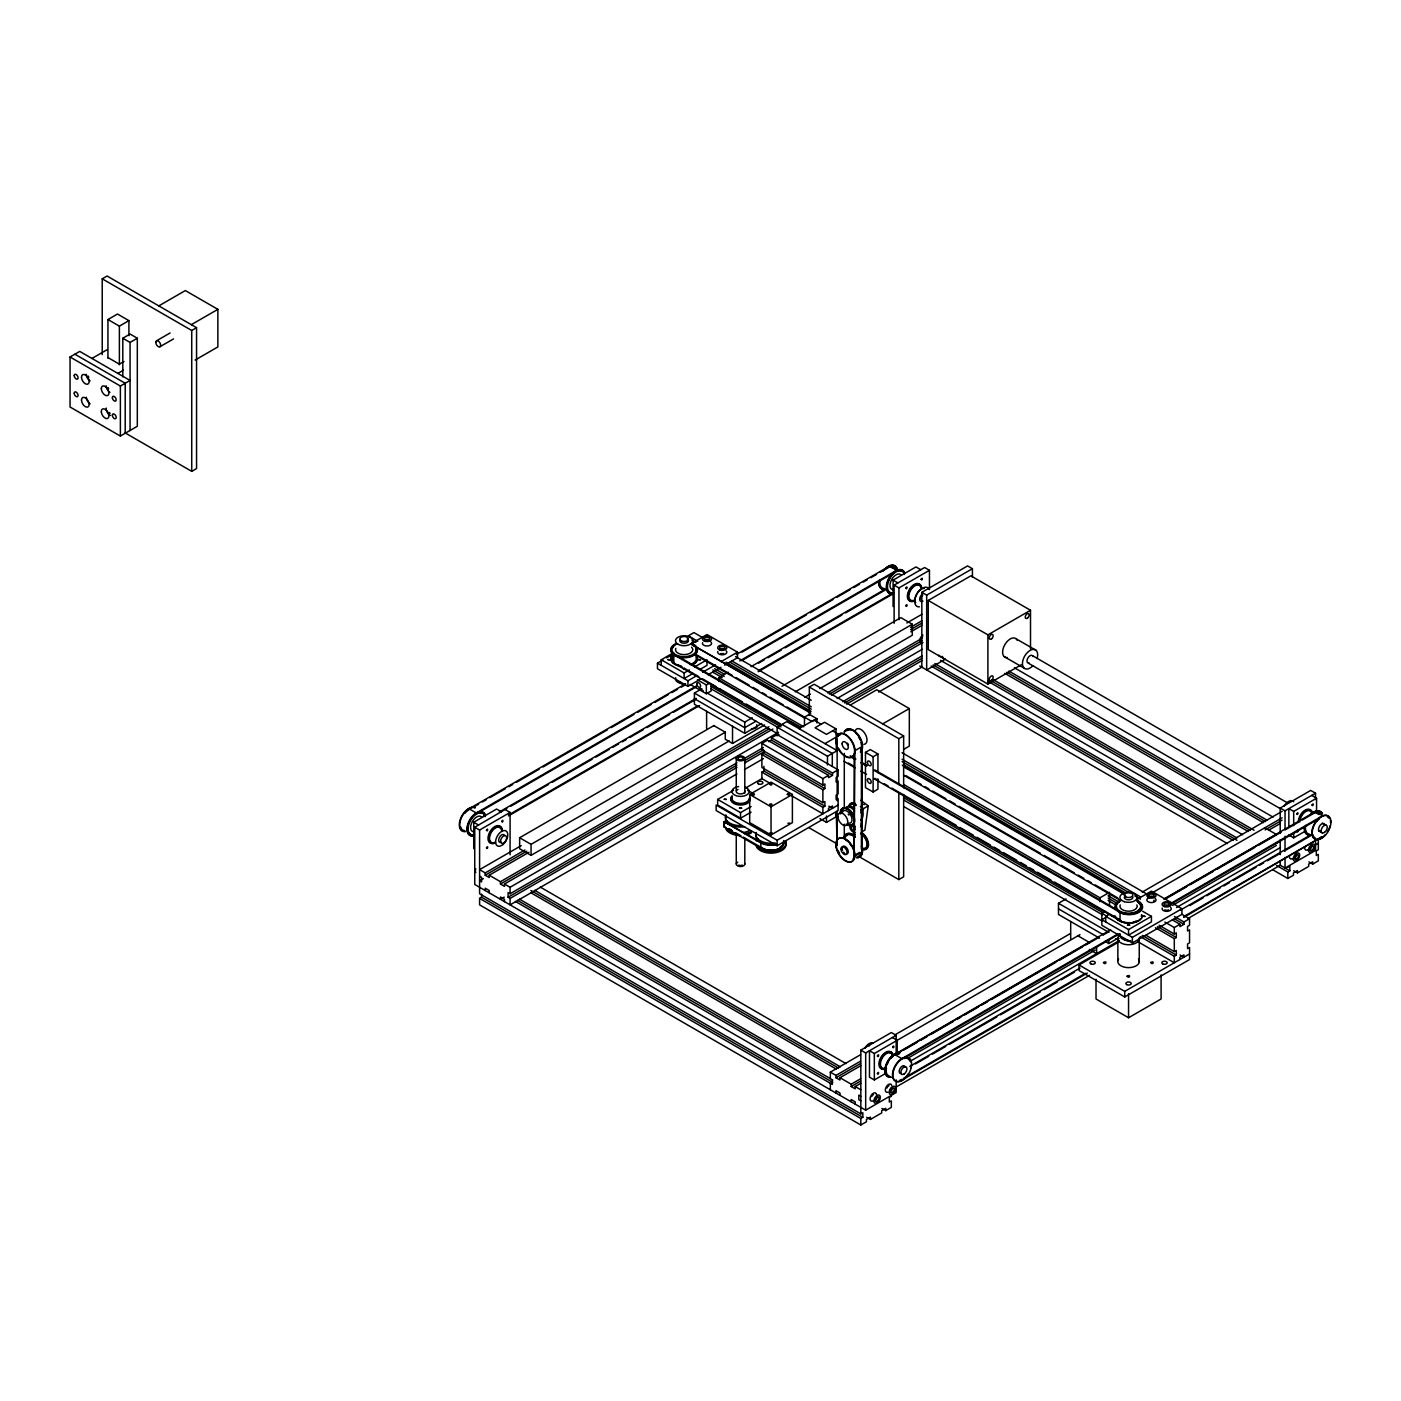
<?xml version="1.0" encoding="UTF-8"?>
<svg xmlns="http://www.w3.org/2000/svg" width="1401" height="1401" viewBox="0 0 1401 1401"><rect width="100%" height="100%" fill="white"/><g stroke="black" fill="none" stroke-linecap="round" stroke-linejoin="round"><path stroke-width="1.5" d="M837.133 738.625L837.15 800.671M860.879 826.835L863.384 808.692L868.217 805.89L860.687 800.251M868.217 805.89L864.89 830.092L861.65 831.949M772.336 832.965L769.727 832.965M789.744 823.017L787.905 823.298M467.514 810.671L469.09 809.673M102.22 354.663L102.22 278.817L107.071 276.015L196.56 327.694L196.56 468.564L191.727 471.349L124.601 432.594M107.947 358.183L107.947 319.533L117.474 314.034L128.91 320.636L128.91 335.662M107.947 319.533L119.383 326.135L128.91 320.636M70.05 356.992L79.734 351.406L130.065 380.459L120.381 386.046L70.05 356.992L70.05 407.008L120.381 436.061L137.316 426.272L137.316 338.236L130.065 334.033L122.798 338.236L122.798 376.887M158.803 305.891L185.335 290.567L217.873 309.341L217.873 346.923L195.124 360.057M91.941 358.446L106.809 349.865M122.798 338.236L130.065 342.422L137.316 338.236M156.509 340.828L170.099 332.965M123.953 361.528L119.383 364.172L107.947 357.57M191.324 324.664L217.873 309.341M159.924 346.748L173.531 338.902M102.22 278.817L191.727 330.478L196.56 327.694M117.859 373.419L123.428 370.197M661.254 665.352L661.254 659.766L673.583 652.656M700.798 678.942L687.944 686.35L657.454 668.75L657.454 663.146L662.953 659.976M666.631 657.857L673.969 653.619M690.483 644.075L707.015 634.548L737.504 652.148L737.504 657.734L724.667 665.16M673.531 654.6L673.531 662.953L673.531 654.6L800.304 727.784M809.69 711.726L691.726 644.478L810.829 713.249M661.254 659.766L684.126 672.97L689.415 669.923M694.686 666.876L705.246 660.782M692.935 673.478L684.126 678.557L684.126 672.97M699.975 669.415L707.015 665.352L707.015 659.766M657.454 663.146L687.944 680.763L697.12 675.457M702.637 672.287L715.473 664.862M720.99 661.692L737.504 652.148M468.004 809.41L685.142 684.073M736.313 654.53L889.828 565.899L897.06 570.084L889.828 566.757L880.353 572.238M472.89 807.484L478.564 804.192M482.364 802.002L486.147 799.813M489.947 797.642L505.096 788.886M508.896 786.697L512.678 784.507M516.479 782.318L539.21 769.184M543.01 766.995L607.439 729.798M611.239 727.609L633.97 714.475M637.77 712.286L651.027 704.633M654.827 702.444L668.084 694.773M671.885 692.584L677.559 689.31M681.359 687.12L685.142 684.931M742.005 652.113L806.433 614.899M810.233 612.71L832.965 599.593M836.765 597.404L850.022 589.733M853.822 587.544L859.496 584.27M863.296 582.08L867.079 579.891M870.879 577.702L876.553 574.428M708.135 674.704L720.99 667.279M475.254 813.596L696.174 686.07M739.763 660.904L897.06 570.084M478.231 812.755L696.174 686.928M741.654 660.659L893.278 573.132M697.383 679.783L706.349 684.966L709.571 683.093M718.731 681.481L718.731 677.716L728.257 672.217M761.671 723.529L744.737 733.318L694.406 704.265L694.406 693.075L701.936 688.732M473.731 848.656L473.731 822.247L496.602 809.042L501.435 811.844M893.085 606.545L893.085 580.137L915.956 566.932L920.807 569.717M499.369 811.95L696.139 698.346M751.006 666.666L885.344 589.103M896.167 1079.838L896.167 1092.552L865.678 1110.17L474.746 884.469L474.746 827.238L506.934 808.43M510.717 806.258L548.562 784.402M552.344 782.213L592.08 759.289M595.863 757.1L609.102 749.447M612.885 747.258L618.559 743.984M622.342 741.812L626.124 739.623M629.907 737.434L643.164 729.781M646.947 727.609L669.643 714.492M673.426 712.303L696.139 699.204M758.571 663.146L764.245 659.871M768.028 657.699L781.285 650.046M785.068 647.857L807.764 634.758M811.547 632.569L815.329 630.38M819.112 628.191L841.826 615.092M845.609 612.902L885.344 589.961M894.118 623.287L894.118 585.128L924.607 567.51L929.458 570.312L929.458 589.383M690.203 684.441L706.349 693.758L711.183 690.973L711.183 683.933M474.746 827.238L479.597 830.04L510.087 812.422L510.087 854.82M894.118 585.128L898.952 587.93L929.458 570.312M508.493 815.032L697.698 705.806M758.256 670.851L892.577 593.288M508.493 815.89L699.589 705.561M758.256 671.709L892.577 594.147M921.823 667.156L921.823 592.325L967.583 565.916L972.417 568.701L972.417 577.265M921.823 592.325L926.674 595.127L972.417 568.701M1021.241 664.81L987.898 684.073L928.25 649.626L928.25 600.434L970.858 575.829L1030.506 610.276L1030.506 648.768M729.22 740.936L531.067 855.346L519.631 848.743L519.631 837.745L714.02 725.508M781.968 686.28L900.861 617.631L912.296 624.233L912.296 635.248L819.813 688.644M521.19 845.644L479.597 869.653L485.219 872.911L524.92 849.987M906.832 622.99L921.963 614.268M519.631 837.745L531.067 844.348L725.455 732.11M795.278 691.796L912.296 624.233M694.406 693.075L744.737 722.128L752.267 717.785M910.562 627.333L921.911 620.783M809.323 715.228L809.323 687.05L814.156 684.248L903.645 735.928L903.645 787.94M485.219 872.911L485.219 875.222L526.794 851.213M910.562 629.644L921.911 623.095M483.38 878.602L479.597 880.774L481.594 881.93L481.594 877.306L479.597 876.15M485.219 875.222L489.229 877.534L489.229 875.222L528.93 852.298M756.032 721.2L744.737 727.714L694.406 698.661M910.79 631.833L922.138 625.284M804.717 697.348L810.391 694.09M713.845 725.613L725.28 732.215L725.28 739.255L732.53 743.441L764.543 724.947M489.229 875.222L500.455 881.702L768.904 726.716M827.501 692.882L922.033 638.313M500.455 881.702L500.455 884.031L768.904 729.045M829.392 694.108L922.033 640.625M866.694 1117.245L870.459 1119.417L870.459 1117.105L866.448 1119.417L866.448 1121.746L860.827 1124.985L479.597 904.871L479.597 898.391L481.594 897.235L862.841 1117.333L862.841 1112.709L860.827 1113.865L479.597 893.75L479.597 830.04M500.455 884.031L504.465 886.343L504.465 884.031L772.914 729.045M831.511 695.211L922.261 642.814M777.135 727.189L786.819 721.603L837.15 750.656L827.466 756.242L777.135 727.189L777.135 735.893M504.465 884.031L510.087 887.271L778.536 732.285M804.472 725.455L804.472 717.154L809.323 714.37L816.941 718.766L816.941 722.916M837.133 698.451L922.208 649.328M771.128 783.947L761.881 778.606L761.881 772.126L822.877 807.344L824.891 806.188L824.891 801.547L822.877 802.703L761.881 767.485L761.881 754.509L822.877 789.726L824.891 788.57L824.891 783.947L822.877 785.103L761.881 749.885L761.881 743.388L767.503 740.148L828.499 775.366L828.499 777.678L832.509 775.366L832.509 773.054L771.513 737.837L771.513 740.148L832.509 775.366M771.513 737.837L777.135 734.597L838.131 769.814L838.131 776.294L836.134 777.45L836.134 782.091L838.131 780.935L838.131 793.912L836.134 795.067L836.134 799.691L838.131 798.535L838.131 810.531L777.135 845.749L716.139 810.531L716.139 805.032L777.135 840.232L838.131 805.032M768.851 741.689L771.513 740.148M504.237 897.13L500.455 899.319L500.455 897.008L504.465 899.319L504.465 901.631M736.944 767.415L510.087 898.391L508.09 897.235L508.09 892.595L510.087 893.75L736.944 762.792M744.509 758.414L763.405 747.504M842.807 701.656L922.208 655.826M799.025 728.643L813.893 720.061L821.126 724.247M508.09 897.235L736.838 765.174M744.386 760.796L763.3 749.885M816.941 718.766L812.09 721.568L804.472 717.154M844.593 702.952L922.086 658.207M744.509 763.055L763.405 752.127M846.589 704.108L922.208 660.449M761.881 754.509L763.895 753.353L824.891 788.57M850.249 705.088L876.781 689.765L909.319 708.556L909.319 746.12L903.627 749.412M736.944 773.912L510.087 904.871L510.087 898.391M744.509 769.534L763.405 758.624M878.725 692.041L922.208 666.946M944.975 659.398L926.674 669.958L926.674 595.127M928.25 600.434L987.898 634.863L1030.506 610.276M835.994 728.87L826.467 734.369L815.032 727.767L824.559 722.268L835.994 728.87L835.994 735.315M761.881 772.126L763.895 770.97L824.891 806.188M751.094 812.142L740.534 818.237L717.662 805.032L717.662 799.428L733.494 790.287M745.717 787.957L762.354 778.343M824.944 743.616L837.956 736.103M749.693 794.455L771.04 782.126L792.388 794.455L792.388 822.632L771.04 834.961L749.693 822.632L749.693 794.455L771.04 806.783L792.388 794.455M882.77 723.862L909.319 708.556M783.649 840.6A13.642 7.881 0 0 1 777.292 849.461A13.642 7.881 0 0 1 760.831 848.2L724.019 826.94L724.019 821.669L762.162 842.789A12.556 7.25 0 0 0 764.876 843.84M717.662 799.428L740.534 812.633L751.094 806.538M854.155 855.573L854.908 750.691L862.158 746.523L862.123 744.929M724.019 826.94L724.825 821.196M877.937 778.851L877.937 789.201L873.103 792.003L865.468 787.59L865.468 752.372L870.319 749.588L877.937 753.983L877.937 772.634M761.881 743.388L822.877 778.606L828.499 775.366M832.509 773.054L838.131 769.814M809.323 687.05L898.812 738.712L903.645 735.928M865.468 752.372L873.103 756.785L877.937 753.983M819.935 818.639L826.467 822.405L835.994 816.906L835.994 812.615M855.976 854.522L859.601 852.438M854.908 856.011L862.158 851.826L862.158 746.523M859.654 856.974L898.812 879.583L903.645 876.798L903.645 794.437M1099.487 938.127L1058.491 914.468L1058.491 903.277L1066.021 898.934M903.68 784.49L1099.96 897.813L1109.504 892.314L1109.504 905.519M860.827 1113.865L860.827 1050.137L891.334 1032.537L896.167 1035.339L896.167 1054.41M1280.199 833.455L1280.199 808.027L1310.688 790.427L1315.539 793.211L1315.539 799.568M1136.754 899.6L1151.429 891.124L1181.936 908.741L1181.936 914.328L1132.376 942.943L1101.869 925.325L1101.816 913.277L1105.039 911.421M830.338 1078.647L830.338 1072.15L860.582 1054.69M894.609 1035.041L1070.417 933.539M1142.253 892.069L1282.143 811.302M860.827 1050.137L865.678 1052.939L896.167 1035.339M1280.199 808.027L1285.032 810.829L1315.539 793.211M1105.687 921.946L1105.687 916.359L1109.207 914.328M1105.547 917.62L1101.869 919.739L1132.376 937.357L1181.936 908.741M830.338 1072.15L835.959 1075.408L860.529 1061.205M874.329 1053.534L869.478 1050.732L869.478 1077.159L874.329 1079.943L874.329 1053.534L1079.996 934.625M1151.657 893.137L1282.09 817.816M1288.85 826.905L1288.85 808.622L1293.683 811.424L1316.572 798.22L1316.572 812.44M835.959 1075.408L835.959 1077.719L860.529 1063.534M1265.085 829.952L1282.09 820.145M835.959 1077.719L839.97 1080.031L839.97 1077.719L860.757 1065.706M1269.096 829.952L1280.444 823.42M893.558 1055.093L1110.678 929.756M1163.741 899.127L1315.364 811.582L1322.614 815.767L1170.991 903.295M895.151 1054.55L1089.54 942.313M1165.037 898.724L1276.381 834.436L1264.945 827.833M896.535 1054.253L900.318 1052.063M904.1 1049.874L917.375 1042.221M921.158 1040.032L926.849 1036.758M930.632 1034.568L953.38 1021.434M957.181 1019.245L960.963 1017.056M964.746 1014.867L978.021 1007.214M981.803 1005.025L987.495 1001.733M991.278 999.543L1055.724 962.347M1059.506 960.158L1082.255 947.023M1086.038 944.834L1099.312 937.181M1103.095 934.992L1108.786 931.718M1165.65 898.882L1186.489 886.851M1190.272 884.661L1213.021 871.527M1216.821 869.338L1254.718 847.465M1258.501 845.276L1281.25 832.141M1298.307 822.299L1285.032 829.952L1285.032 810.829M1302.089 820.11L1315.364 812.44L1318.989 814.541M839.97 1077.719L851.195 1084.199L860.652 1078.752M851.195 1084.199L851.195 1086.528L860.652 1081.064M900.79 1059.279L1117.928 933.942M903.768 1058.438L1119.819 933.696M1170.991 904.153L1318.814 818.814M851.195 1086.528L855.205 1088.84L855.205 1086.528L860.879 1083.253M1274.892 844.225L1280.567 840.95M1128.558 929.563L1151.429 916.359L1151.429 921.946L1128.558 935.15L1128.558 929.563L1105.687 916.359M908.356 1057.93L1095.197 950.053M1172.584 905.379L1276.381 845.451M1105.091 941.367L1108.804 943.521L1118.226 938.075M874.329 1079.943L886.64 1072.833M1288.85 835.031L1293.683 837.833L1304.243 831.739M909.985 1061.38L1119.206 940.596M1176.542 907.498L1280.514 847.465M1181.989 914.363L1189.554 918.723L1189.554 925.22L1187.558 926.376L1187.558 931L1189.554 929.844L1189.554 942.82L1187.558 943.976L1187.558 948.617L1189.554 947.461L1189.554 959.545L1124.74 996.952L1078.998 970.543L1078.998 964.956L1117.893 942.505M909.774 1066.371L1080.048 968.056M1180.325 910.16L1310.881 834.786M915.448 1063.954L928.688 1056.301M932.471 1054.112L945.71 1046.477M949.493 1044.288L996.794 1016.986M1000.577 1014.797L1040.313 991.855M1044.095 989.666L1057.352 982.031M1061.135 979.842L1074.374 972.189M1189.782 905.554L1203.039 897.918M1206.821 895.729L1220.061 888.076M1223.844 885.905L1229.518 882.612M1233.3 880.441L1256.014 867.324M1259.797 865.135L1263.579 862.963M1267.362 860.774L1280.602 853.121M1284.384 850.95L1310.881 835.644M903.768 1078.192L1085.407 973.327M1183.792 916.534L1321.914 836.782L1183.792 917.392M1087.299 973.1L900.51 1080.907M896.745 1086.633L1089.575 975.306M1187.873 918.548L1280.514 865.082M1314.541 845.433L1318.323 843.244M1164.844 922.068L1174.301 927.532L1179.922 924.292L1179.922 926.604L1183.933 924.292L1183.933 921.981L1174.476 916.517M1183.933 921.981L1189.554 918.723M891.334 1096.247L889.32 1097.403L889.32 1102.044L891.334 1100.888L891.334 1107.368L885.712 1110.625L881.93 1108.436M1287.817 867.342L1289.831 866.186L1289.831 870.809L1287.817 871.982L1276.504 865.433M1159.17 925.29L1174.301 934.029L1176.315 932.856L1176.315 937.497L1174.301 938.652L1155.387 927.725M479.597 898.391L860.827 1118.488L862.841 1117.333M870.459 1119.417L881.702 1112.937L881.702 1110.625L885.712 1108.296L885.712 1110.625M1272.721 869.741L1287.817 878.462L1293.438 875.222L1293.438 872.911L1297.449 870.581L1297.449 872.911L1293.683 870.721M1297.449 872.911L1308.692 866.413L1308.692 864.102L1312.702 861.79L1312.702 864.102L1308.919 861.913M1312.702 864.102L1318.323 860.862L1318.323 854.365L1316.31 855.521L1316.31 850.897L1318.323 849.742L1318.323 838.919M1145.93 935.255L1174.301 951.629L1176.315 950.473L1176.315 955.097L1174.301 956.27L1140.256 936.604M1078.998 964.956L1124.74 991.365L1189.554 953.941M1096.02 979.281L1096.02 998.983L1128.558 1017.756L1161.096 998.983L1161.096 974.903M684.896 669.013L683.093 668.732L684.406 667.962M1138.645 901.649L1139.749 902.262A13.257 7.653 0 0 1 1138.873 912.349A13.257 7.653 0 0 1 1121.448 913.172L874.084 770.392M874.084 778.746L1121.448 921.543A13.257 7.653 0 0 0 1142.533 916.272M1311.721 795.418L1316.572 798.22M1016.268 638.909L1036.092 650.344M1032.537 655.686L1288.272 803.333M1322.369 823.017L1326.152 825.207M893.085 580.137L897.918 582.921M1028.649 663.356L1280.584 808.815M1318.464 830.688L1322.264 832.877M1004.202 656.631L1024.026 668.084M1014.464 667.822L1273.019 817.098M1008.843 671.061L1267.397 820.338M1006.951 672.287L1265.523 821.564M1004.832 673.373L1263.387 822.65M993.589 679.87L1254.035 830.233M991.698 681.096L1250.27 830.373M987.687 681.096L1248.151 831.458M940.544 660.361L1242.529 834.698M934.887 663.584L1236.855 837.921M933.119 664.88L1236.978 840.302M1289.831 870.809L1280.199 865.258L1280.199 861.02M931.122 666.035L1233.09 840.372M919.792 665.983L1227.434 843.595M703.407 638.05L693.95 632.587L688.329 635.826L697.786 641.29M735.56 656.614L811.232 700.307M902.034 752.722L1147.944 894.696M731.83 660.957L811.284 706.822M902.086 759.254L1140.432 896.85M692.112 640.327L695.894 642.516M729.939 662.183L811.284 709.134M902.086 761.566L1129.083 892.612M1134.757 895.887L1140.432 899.162M1174.476 918.828L1183.933 924.292M725.928 662.183L811.056 711.323M903.75 764.841L1125.073 892.612M1172.357 919.914L1179.922 924.292M902.332 765.209L1123.532 892.927M903.47 766.732L1124.67 894.451M832.562 730.849L839.812 735.035M1142.638 911.28L1151.429 916.359M696.244 654.6L732.163 675.335M735.945 677.524L749.185 685.159M752.967 687.348L758.641 690.623M762.424 692.795L766.189 694.984M769.972 697.173L783.212 704.808M786.994 706.997L804.016 716.822M906.097 775.751L921.228 784.49M925.01 786.679L928.793 788.851M932.576 791.04L945.815 798.675M949.598 800.864L955.254 804.139M959.037 806.328L1040.348 853.262M1044.113 855.451L1057.352 863.086M1061.135 865.258L1074.374 872.911M1078.157 875.082L1083.831 878.357M1087.614 880.546L1091.379 882.735M1095.162 884.907L1117.858 898.006M695.491 655.02L805.155 718.345M903.47 775.103L1120.888 900.633M714.633 668.627L724.089 674.091M1108.103 895.799L1119.452 902.349M712.864 669.923L724.212 676.473M1108.209 898.181L1117.665 903.645M1157.401 926.569L1176.315 937.497M712.741 672.165L722.198 677.629M1108.103 900.423L1115.669 904.801M718.731 677.716L803.666 726.751M678.066 656.351L801.039 727.347M850.232 755.752L855.906 759.027M861.597 762.302L867.272 765.594M874.837 769.955L1117.017 909.774M851.318 757.311A13.257 7.653 60 0 0 848.288 737.119A13.257 7.653 60 0 0 835.994 742.267A13.257 7.653 60 0 0 851.318 757.311L855.17 759.465M860.844 762.739L866.519 766.014M781.986 724.405L832.299 753.458L832.299 766.505M678.066 664.722L681.849 666.894M685.632 669.083L698.871 676.736M702.654 678.907L715.911 686.56M719.694 688.749L742.39 701.848M746.173 704.038L780.234 723.704M848.341 763.02L854.015 766.312M874.837 778.326L878.62 780.497M884.294 783.789L888.076 785.961M891.859 788.15L956.2 825.294M959.983 827.483L973.222 835.119M977.005 837.308L990.244 844.961M994.027 847.132L999.701 850.425M1003.501 852.596L1016.741 860.249M1020.523 862.438L1026.197 865.713M1029.98 867.902L1033.763 870.074M1037.546 872.263L1050.803 879.916M1054.585 882.087L1120.8 920.334M710.85 684.056L720.307 689.52M1180.15 955.009L1183.933 957.198L1183.933 954.869L1179.922 957.198L1179.922 959.51M673.531 662.953L781.373 725.228M843.822 761.268L855.17 767.818M860.844 771.11L866.519 774.385M710.972 686.437L781.005 726.874M903.68 797.712L1102.534 912.506M1142.27 935.448L1176.315 955.097M1101.816 913.277L1107.193 916.394M710.85 688.697L778.956 728.012M903.803 800.094L1102.429 914.765M699.502 688.627L703.284 690.816M707.067 692.987L778.956 734.492M903.803 806.573L1102.429 921.245M1138.365 941.997L1174.301 962.75L1174.301 956.27M1058.491 903.277L1108.804 932.33M1058.491 908.864L1103.217 934.695M74.883 354.208L125.214 383.261L125.214 433.259M1077.929 935.815L1089.365 942.418M1089.365 949.458L1096.615 953.643L1096.615 947.199M828.814 806.135L832.509 808.272L832.509 805.96L828.499 808.272L828.499 810.584M791.46 795.68L822.877 813.823L822.877 807.344M747.574 790.287L752.862 793.334M809.323 827.921L837.29 844.067M724.019 821.669L760.831 842.929A13.642 7.881 0 0 0 777.292 844.173M728.52 828.604L732.198 830.723M735.875 832.859L739.553 834.978M743.248 837.097L761.654 847.728M505.253 809.638L510.087 812.422M892.367 1037.528L897.2 1040.33L897.2 1054.55M469.09 808.815L476.34 812.983M894.626 1054.498L901.876 1058.666M473.731 822.247L478.564 825.049M540.296 887.096L846.029 1063.622M534.674 890.335L840.407 1066.861M530.891 890.476L838.534 1068.087M530.664 892.647L836.397 1069.173M855.205 1086.528L860.827 1089.768M519.421 899.144L832.719 1080.013M860.827 1096.247L858.831 1095.092L858.831 1099.732L860.827 1100.888M517.529 900.37L832.719 1082.343M515.41 901.456L832.334 1084.427L832.334 1079.803M1137.91 902.086L1139.398 903.032A12.189 7.04 0 0 1 1138.61 911.596A12.189 7.04 0 0 1 1124.11 913.382M860.372 806.433L863.384 808.692M854.89 749.097L854.908 750.691M836.292 738.695L836.309 750.691M1315.539 839.847L1315.539 850.442L1285.032 868.06L1285.032 857.447M1293.683 811.424L1293.683 825.644M1293.683 833.77L1293.683 837.833M1287.817 871.982L1287.817 878.462M1285.032 836.257L1285.032 851.09M1280.199 839.829L1280.199 854.663M1174.301 927.532L1174.301 934.029M1174.301 938.652L1174.301 951.629M1139.258 939.3L1139.258 962.207M1132.376 937.357L1132.376 942.943M1128.558 993.694L1128.558 1017.756M1124.74 991.365L1124.74 996.952M1120.047 912.401L1120.047 920.755M1117.858 937.707L1117.858 960.613M1108.804 939.791L1108.804 943.521M1099.96 897.813L1099.96 901.596M1070.697 921.508L1070.697 938.67M987.898 634.863L987.898 684.073M898.952 587.93L898.952 619.715M898.812 738.712L898.812 784.227M898.812 792.896L898.812 879.583M873.103 756.785L873.103 792.003M865.678 1052.939L865.678 1110.17M861.405 748.239L861.405 849.251M860.827 1118.488L860.827 1124.985M855.205 1104.128L855.205 1101.816L851.195 1099.505L851.195 1101.816M854.155 754.561L854.155 851.283M844.295 753.37L844.295 807.011M844.295 824.173L844.295 837.045M839.97 1095.319L839.97 1093.008L835.959 1090.696L835.959 1093.008M837.045 811.179L837.045 845.521L836.309 812.895M830.338 1083.271L830.338 1089.768M827.466 756.242L827.466 764.946M826.467 815.977L826.467 822.405M822.877 778.606L822.877 785.103M822.877 789.726L822.877 802.703M777.135 840.232L777.135 845.749M771.04 806.783L771.04 834.961M763.895 750.271L763.895 753.353M763.895 766.329L763.895 770.97M760.831 842.929L760.831 848.2M744.807 758.571A4.273 2.469 0 0 1 738.187 760.48A4.273 2.469 0 0 1 738.625 756.207A4.273 2.469 0 0 1 744.807 758.571L744.807 793.071M744.807 838.341L744.807 864.224M744.737 722.128L744.737 733.318M740.534 812.633L740.534 818.237M736.261 758.274L736.261 790.619M736.261 833.735L736.261 863.927M732.53 726.261L732.53 743.441M706.612 711.305L706.612 728.467M706.349 684.966L706.349 693.758M687.944 680.763L687.944 686.35M531.067 844.348L531.067 855.346M510.087 887.271L510.087 893.75M489.229 892.822L489.229 890.511L485.219 888.199L485.219 890.511M481.594 894.136L481.594 897.235M191.727 330.478L191.727 471.349M130.065 342.422L130.065 430.475M120.381 386.046L120.381 436.061M119.383 326.135L119.383 364.785M90.137 380.967A5.394 3.117 60 0 1 86.337 374.365M90.137 403.856A5.394 3.117 60 0 1 86.337 397.254M110.381 415.519A5.394 3.117 60 0 1 106.196 408.059M109.961 392.403A5.394 3.117 60 0 1 106.161 385.8M88.788 377.342A2.697 1.559 60 0 1 88.298 376.063M108.613 388.795A2.697 1.559 60 0 1 108.122 387.517M110.171 413.207A2.697 1.559 60 0 1 109.208 412.472M846.554 807.939A8.634 4.974 60 0 1 854.505 808.657M849.601 806.17A8.634 4.974 60 0 1 856.011 805.54M849.199 806.731A9.702 5.604 60 0 1 855.083 803.263M861.44 809.936A9.702 5.604 60 0 1 861.475 819.603M848.901 805.435A9.702 5.604 60 0 1 856.116 804.734M861.58 812.668A9.702 5.604 60 0 1 860.722 820.04M842.159 810.461A8.634 4.974 60 0 1 844.067 808.675M845.451 808.535A8.634 4.974 60 0 1 846.975 808.937M850.109 811.197A8.634 4.974 60 0 1 853.437 816.906M845.994 807.571A8.634 4.974 60 0 1 854.54 811.144M841.003 813.543A9.702 5.604 60 0 1 846.869 808.009A9.702 5.604 60 0 1 854.61 819.235A9.702 5.604 60 0 1 848.743 824.786M840.25 813.981A9.702 5.604 60 0 1 846.712 808.727A9.702 5.604 60 0 1 853.909 821.091A9.702 5.604 60 0 1 846.186 824.191M848.2 814.244A4.308 2.487 60 0 1 848.883 815.084M749.167 799.428A8.634 4.974 0 0 1 748.852 800.759M748.011 801.915A8.634 4.974 0 0 1 742.705 804.262M738.309 804.244A8.634 4.974 0 0 1 733.038 801.897M731.917 799.428A8.634 4.974 0 0 1 732.233 798.097M748.94 802.23A9.702 5.604 0 0 1 735.683 804.279A9.702 5.604 0 0 1 732.128 796.626M750.236 799.428A9.702 5.604 0 0 1 749.92 800.882M749.92 797.099A9.702 5.604 0 0 1 739.273 804.104A9.702 5.604 0 0 1 732.128 795.75M861.668 832.614A9.702 5.604 60 0 1 868.48 843.42A9.702 5.604 60 0 1 863.436 849.216M854.803 836.572A9.702 5.604 60 0 1 855.048 834.663M864.715 848.393A8.634 4.974 60 0 1 863.244 848.253M861.668 833.49A8.634 4.974 60 0 1 867.569 845.766M866.956 847.097A8.634 4.974 60 0 1 865.976 848.008M860.914 833.052A9.702 5.604 60 0 1 867.709 843.875A9.702 5.604 60 0 1 862.683 849.654M854.277 835.101A9.702 5.604 60 0 1 854.96 833.577M490.525 841.913A8.634 4.974 -60 0 1 491.121 831.003A8.634 4.974 -60 0 1 500.122 827.868M494.851 842.369A9.702 5.604 -60 0 1 487.986 838.411A9.702 5.604 -60 0 1 494.851 826.52A9.702 5.604 -60 0 1 501.698 830.478M495.604 842.807A9.702 5.604 -60 0 1 488.739 838.849A9.702 5.604 -60 0 1 495.604 826.958A9.702 5.604 -60 0 1 502.469 830.916M909.897 599.803A8.634 4.974 -60 0 1 908.566 592.886A8.634 4.974 -60 0 1 914.205 585.285M915.781 584.602A8.634 4.974 -60 0 1 918.513 584.847M914.205 600.241A9.702 5.604 -60 0 1 907.375 596.966A9.702 5.604 -60 0 1 913.014 585.215A9.702 5.604 -60 0 1 920.842 586.441M914.976 600.696A9.702 5.604 -60 0 1 908.128 597.404A9.702 5.604 -60 0 1 913.785 585.653A9.702 5.604 -60 0 1 921.595 586.879M1299.025 821.599A8.634 4.974 -60 0 1 1305.119 810.986M1306.66 810.321A8.634 4.974 -60 0 1 1309.445 810.549M1298.272 821.984A9.702 5.604 -60 0 1 1304.226 810.689A9.702 5.604 -60 0 1 1311.756 812.142M1299.27 820.233A9.702 5.604 -60 0 1 1305.89 810.531A9.702 5.604 -60 0 1 1312.527 812.58M881.492 1067.632A8.634 4.974 -60 0 1 879.881 1065.355M879.67 1063.709A8.634 4.974 -60 0 1 883.401 1055.006A8.634 4.974 -60 0 1 890.073 1052.676M885.765 1068.07A9.702 5.604 -60 0 1 878.9 1064.095A9.702 5.604 -60 0 1 885.765 1052.221A9.702 5.604 -60 0 1 892.63 1056.179M886.535 1068.508A9.702 5.604 -60 0 1 879.688 1065.215A9.702 5.604 -60 0 1 885.344 1053.464A9.702 5.604 -60 0 1 893.155 1054.708M785.541 840.6A15.096 8.721 0 0 1 775.226 851.388A15.096 8.721 0 0 1 756.54 845.433M756.382 840.915A15.096 8.721 0 0 1 757.818 838.796M785.541 842.001A15.096 8.721 0 0 1 773.299 853.034A15.096 8.721 0 0 1 755.945 844.593M783.597 843.017A12.556 7.25 0 0 1 775.839 849.707A12.556 7.25 0 0 1 762.162 848.148A12.556 7.25 0 0 0 764.876 849.129M775.226 844.348A15.096 8.721 0 0 1 756.382 833.875M775.226 842.929A15.096 8.721 0 0 1 756.382 832.474M740.831 825.662A15.096 8.721 0 0 1 725.893 814.857M751.409 832.859A15.096 8.721 0 0 1 748.327 834.278M740.831 835.521A15.096 8.721 0 0 1 725.438 826.975M751.409 831.458A15.096 8.721 0 0 1 744.719 833.788M736.908 833.858A15.096 8.721 0 0 1 726.033 827.816M725.893 823.315A15.096 8.721 0 0 1 727.329 821.196M749.43 830.53A12.556 7.25 0 0 1 743.791 832.404M731.655 830.53A12.556 7.25 0 0 1 729.658 829.024M744.719 826.73A15.096 8.721 0 0 1 725.893 816.258M744.737 863.576A4.273 2.469 0 0 1 739.185 866.413A4.273 2.469 0 0 1 737.697 862.228M742.302 865.1A2.504 1.436 0 0 1 738.765 865.1M781.723 845.871A12.556 7.25 0 0 1 779.884 847.447M771.25 849.882A12.556 7.25 0 0 1 767.976 849.742M783.019 842.194A12.556 7.25 0 0 1 782.791 844.085M855.258 832.229A4.588 2.644 60 0 1 850.985 829.987A4.588 2.644 60 0 1 850.249 824.699M852.246 824.156A4.588 2.644 60 0 1 855.346 826.993M855.153 829.445A2.697 1.559 60 0 1 853.156 826.94A2.697 1.559 60 0 1 853.769 824.716M842.141 813.158A7.005 4.045 60 0 1 850.127 814.121A7.005 4.045 60 0 1 848.866 823.21M863.629 804.332A3.24 1.874 60 0 1 864.224 804.682M860.897 809.375A3.24 1.874 60 0 1 860.844 812.58M749.15 798.658A8.634 4.974 0 0 1 740.201 803.438A8.634 4.974 0 0 1 731.917 798.272M745.139 787.204A8.634 4.974 0 0 1 746.4 795.085A8.634 4.974 0 0 1 732.898 793.737A8.634 4.974 0 0 1 738.625 786.556M744.561 790.532A4.308 2.487 0 0 1 742.425 793.666A4.308 2.487 0 0 1 736.838 792.703A4.308 2.487 0 0 1 738.012 789.411M837.133 745.174A13.257 7.653 60 0 1 843.034 733.459A13.257 7.653 60 0 1 854.908 749.64A13.257 7.653 60 0 1 844.891 755.752M842.491 753.791A13.257 7.653 60 0 1 838.481 748.327M844.102 732.163A13.257 7.653 60 0 1 857.359 734.317A13.257 7.653 60 0 1 860.372 751.952M846.292 730.902A12.189 7.04 60 0 1 848.551 730.044M858.445 736.803A12.189 7.04 60 0 1 859.951 739.605M860.967 742.512A12.189 7.04 60 0 1 861.44 745.332M837.833 736.558A12.189 7.04 60 0 1 840.723 734.317M839.497 853.332A12.189 7.04 60 0 1 838.113 850.495M845.574 839.882A12.189 7.04 60 0 1 847.815 841.493M849.882 843.7A12.189 7.04 60 0 1 851.668 846.309M854.19 854.803A12.189 7.04 60 0 1 853.034 859.111M842.141 848.288A4.308 2.487 60 0 1 844.926 846.379A4.308 2.487 60 0 1 848.2 851.16A4.308 2.487 60 0 1 845.994 853.892M844.418 852.981A4.308 2.487 60 0 1 843.682 852.211M842.561 850.284A4.308 2.487 60 0 1 842.246 849.251M860.914 833.928A8.634 4.974 60 0 1 866.956 843.542A8.634 4.974 60 0 1 862.491 848.691M845.363 836.362A12.189 7.04 60 0 1 855.048 837.325M861.142 853.016A12.189 7.04 60 0 1 857.132 856.747M861.422 846.274A13.257 7.653 60 0 1 856.571 857.727M844.102 836.642A13.257 7.653 60 0 1 853.874 835.486M861.808 846.064A13.257 7.653 60 0 1 856.957 857.517M844.47 836.415A13.257 7.653 60 0 1 854.26 835.276M844.891 838.043A12.189 7.04 60 0 1 847.115 834.873M850.967 834.523A12.189 7.04 60 0 1 855.433 837.097M861.527 852.806A12.189 7.04 60 0 1 859.303 855.976M848.446 744.719A3.415 1.979 60 0 1 847.57 743.178M844.47 731.935A13.257 7.653 60 0 1 857.745 734.089A13.257 7.653 60 0 1 860.739 751.742M855.013 731.269A8.634 4.974 60 0 1 864.627 733.056A8.634 4.974 60 0 1 863.962 744.351M847.115 730.394A12.189 7.04 60 0 1 850.967 730.044M855.433 732.618A12.189 7.04 60 0 1 857.517 734.807M859.303 737.434A12.189 7.04 60 0 1 860.669 740.271M861.527 748.327A12.189 7.04 60 0 1 860.669 750.218M1155.405 898.601A4.588 2.644 0 0 1 1154.056 902.104A4.588 2.644 0 0 1 1147.927 901.631A4.588 2.644 0 0 1 1148.19 898.059M1154.109 900.107A2.697 1.559 0 0 1 1153.601 900.861M1148.925 897.165A2.697 1.559 0 0 1 1151.745 896.185A2.697 1.559 0 0 1 1154.109 897.498M1170.658 907.41A4.588 2.644 0 0 1 1167.278 911.35A4.588 2.644 0 0 1 1162.252 908.058M1168.592 909.844A2.697 1.559 0 0 1 1164.774 909.844M1164.529 905.606A2.697 1.559 0 0 1 1169.152 905.922M726.226 650.835A4.588 2.644 0 0 1 722.863 654.775A4.588 2.644 0 0 1 717.837 651.465M723.599 653.496A2.697 1.559 0 0 1 720.902 653.496M719.746 649.381A2.697 1.559 0 0 1 722.215 648.4A2.697 1.559 0 0 1 724.737 649.328M710.972 642.026A4.588 2.644 0 0 1 707.61 645.966A4.588 2.644 0 0 1 702.584 642.656M704.335 640.957A2.697 1.559 0 0 1 706.962 639.592A2.697 1.559 0 0 1 709.677 640.922M922.926 601.099A4.588 2.644 -60 0 1 919.686 599.225A4.588 2.644 -60 0 1 922.926 593.621M921.14 599.19A2.697 1.559 -60 0 1 921.175 597.491M921.788 596.248A2.697 1.559 -60 0 1 922.699 595.302M922.926 642.604A4.588 2.644 -60 0 1 919.686 640.73A4.588 2.644 -60 0 1 922.926 635.126M921.14 640.695A2.697 1.559 -60 0 1 921.175 638.996M921.42 638.366A2.697 1.559 -60 0 1 922.699 636.807M941.087 656.439A4.588 2.644 -60 0 1 938.793 655.125M944.887 658.645A4.588 2.644 -60 0 1 942.488 656.421M887.709 1092.255A4.588 2.644 -60 0 1 886.255 1086.843A4.588 2.644 -60 0 1 891.684 1085.39M886.903 1088.017A2.697 1.559 -60 0 1 889.04 1085.74M892.332 1087.841A2.697 1.559 -60 0 1 890.23 1091.572M873.296 1100.713A4.588 2.644 -60 0 1 870.494 1096.72A4.588 2.644 -60 0 1 876.098 1093.463M876.431 1094.181A4.588 2.644 -60 0 1 876.536 1095.092M871.772 1096.528A2.697 1.559 -60 0 1 872.122 1095.915M873.016 1094.952A2.697 1.559 -60 0 1 873.524 1094.654M876.956 1096.177A2.697 1.559 -60 0 1 874.977 1100.38M1307.904 849.777A4.588 2.644 -60 0 1 1304.786 846.887M1311.704 845.731A2.697 1.559 -60 0 1 1309.112 849.601M1292.668 858.585A4.588 2.644 -60 0 1 1289.533 855.678M1296.31 854.067A2.697 1.559 -60 0 1 1295.943 856.694A2.697 1.559 -60 0 1 1293.859 858.393M475.762 872.56A4.588 2.644 -60 0 1 475.762 868.813M1119.031 938.582A4.588 2.644 0 0 1 1115.564 938.845M756.628 724.772A4.588 2.644 0 0 1 756.295 727.697A4.588 2.644 0 0 1 751.479 728.643M1136.246 921.193A12.189 7.04 0 0 1 1133.427 922.016M1141.5 914.835A12.189 7.04 0 0 1 1141.342 916.674M1138.505 959.002A10.788 6.217 0 0 1 1128.593 967.636A10.788 6.217 0 0 1 1118.593 959.037M1130.712 940.666A4.308 2.487 0 0 1 1124.39 939.16M1139.241 937.689A10.788 6.217 0 0 1 1125.791 944.537A10.788 6.217 0 0 1 1119.994 934.73M1136.018 921.368A13.257 7.653 0 0 1 1132.936 922.261M1129.539 922.664A13.257 7.653 0 0 1 1117.595 919.336M1140.502 918.793A13.257 7.653 0 0 1 1126.089 922.996A13.257 7.653 0 0 1 1115.336 916.044M1141.78 914.906A13.257 7.653 0 0 1 1141.587 916.902M1132.726 896.693A4.308 2.487 0 0 1 1129.118 899.81A4.308 2.487 0 0 1 1124.25 897.34M1124.828 896.097A4.308 2.487 0 0 1 1125.511 895.572M1136.824 900.668A13.257 7.653 0 0 1 1133.409 913.785A13.257 7.653 0 0 1 1115.441 905.536M1116.404 903.61A13.257 7.653 0 0 1 1118.191 901.894M1140.326 908.496A12.189 7.04 0 0 1 1139.118 910.177M1134.652 912.752A12.189 7.04 0 0 1 1125.406 913.47M1139.118 903.155A12.189 7.04 0 0 1 1140.326 904.853M1136.824 900.23A13.257 7.653 0 0 1 1138.172 911.508A13.257 7.653 0 0 1 1118.628 911.298A13.257 7.653 0 0 1 1120.677 900.072M1136.894 904.941A8.634 4.974 0 0 1 1128.558 911.21A8.634 4.974 0 0 1 1120.222 904.941M1137.174 901.246A12.189 7.04 0 0 1 1137.174 911.193A12.189 7.04 0 0 1 1119.942 911.193A12.189 7.04 0 0 1 1119.942 901.246M1128.891 940.439A8.634 4.974 0 0 1 1120.152 934.362M1007.337 657.577A10.788 6.217 -60 0 1 1004.832 644.67A10.788 6.217 -60 0 1 1017.266 640.31M1029.28 663.076A4.308 2.487 -60 0 1 1027.896 657.962A4.308 2.487 -60 0 1 1033.01 656.596M1032.992 665.65A10.788 6.217 -60 0 1 1022.502 664.739A10.788 6.217 -60 0 1 1031.031 649.924A10.788 6.217 -60 0 1 1037.108 658.488M891.176 1077.299A13.257 7.653 -60 0 1 885.887 1066.319A13.257 7.653 -60 0 1 898.041 1053.184M907.971 1074.094A13.257 7.653 -60 0 1 893.803 1079.628A13.257 7.653 -60 0 1 898.531 1061.222A13.257 7.653 -60 0 1 911.07 1062.081M911.21 1064.83A13.257 7.653 -60 0 1 910.703 1067.877M889.758 1076.248A12.189 7.04 -60 0 1 886.851 1074.007M886.168 1071.94A12.189 7.04 -60 0 1 886.045 1069.401M887.166 1064.567A12.189 7.04 -60 0 1 888.532 1061.713M890.913 1058.385A12.189 7.04 -60 0 1 893.067 1056.354M896.868 1054.34A12.189 7.04 -60 0 1 898.934 1054.13M501.225 842.159A4.308 2.487 -60 0 1 499.334 837.553A4.308 2.487 -60 0 1 504.553 835.504M492.346 842.719A8.634 4.974 -60 0 1 492.084 831.161A8.634 4.974 -60 0 1 501.558 829.9M919.406 606.843A10.788 6.217 -60 0 1 916.972 593.884A10.788 6.217 -60 0 1 929.388 589.611M1325.293 834.716A13.257 7.653 -60 0 1 1312.772 836.887A13.257 7.653 -60 0 1 1317.133 819.918A13.257 7.653 -60 0 1 1329.654 817.729M1330.425 819.97A13.257 7.653 -60 0 1 1330.565 822.702M1330.074 825.767A13.257 7.653 -60 0 1 1327.342 831.966M1327.307 816.765A12.189 7.04 -60 0 1 1328.673 818.026M1315.119 837.868A12.189 7.04 -60 0 1 1312.895 834.698M1316.905 821.179A12.189 7.04 -60 0 1 1318.989 818.99M1320.81 831.388A4.308 2.487 -60 0 1 1319.182 826.783A4.308 2.487 -60 0 1 1324.243 824.243M1313.98 813.175A12.189 7.04 -60 0 1 1321.441 813.841M1309.672 834.225A12.189 7.04 -60 0 1 1305.644 825.364M1306.135 832.194A12.189 7.04 -60 0 1 1304.979 827.886M1312.579 813.228A13.257 7.653 -60 0 1 1322.579 813.841M1310.53 835.189A13.257 7.653 -60 0 1 1304.646 827.29M1309.847 815.137A13.257 7.653 -60 0 1 1322.194 813.613M1310.163 834.961A13.257 7.653 -60 0 1 1304.278 827.063M1299.795 821.984A8.634 4.974 -60 0 1 1305.102 811.932A8.634 4.974 -60 0 1 1311.774 813.245M465.377 831.634A13.257 7.653 -60 0 1 461.139 818.377A13.257 7.653 -60 0 1 475.219 807.817M464.764 830.67A12.189 7.04 -60 0 1 462.523 829.812M461.612 828.849A12.189 7.04 -60 0 1 460.754 826.94M464.764 813.438A12.189 7.04 -60 0 1 466.848 811.232M464.607 831.441A13.257 7.653 -60 0 1 460.841 817.921A13.257 7.653 -60 0 1 474.816 807.606M483.783 814.454A12.189 7.04 -60 0 1 484.641 816.363M472.014 834.856A12.189 7.04 -60 0 1 469.755 833.98M468.845 833.035A12.189 7.04 -60 0 1 467.987 831.126M468.845 823.07A12.189 7.04 -60 0 1 472.014 817.624M478.547 812.843A12.189 7.04 -60 0 1 482.399 813.193M472.592 835.837A13.257 7.653 -60 0 1 469.79 819.725A13.257 7.653 -60 0 1 485.044 814.734M472.96 836.047A13.257 7.653 -60 0 1 470.176 819.935A13.257 7.653 -60 0 1 485.429 814.962M473.643 831.826A8.634 4.974 -60 0 1 472.382 821.476A8.634 4.974 -60 0 1 481.979 817.396M474.466 834.856A12.189 7.04 -60 0 1 470.596 820.443A12.189 7.04 -60 0 1 485.026 816.59M696.665 655.931A13.257 7.653 0 0 1 691.586 664.774M678.364 665.335A13.257 7.653 0 0 1 672.182 655.108M695.912 656.631A12.189 7.04 0 0 1 690.22 664.529M673.583 661.955A12.189 7.04 0 0 1 673.583 654.932M696.665 656.369A13.257 7.653 0 0 1 691.586 665.212M681.657 666.403A13.257 7.653 0 0 1 672.182 655.563M687.19 638.979A4.308 2.487 0 0 1 687.436 642.341A4.308 2.487 0 0 1 681.657 642.779A4.308 2.487 0 0 1 680.396 639.504M695.912 648.26A12.189 7.04 0 0 1 695.912 651.903M687.296 656.876A12.189 7.04 0 0 1 680.974 656.876M673.583 653.602A12.189 7.04 0 0 1 672.357 651.903M672.357 648.26A12.189 7.04 0 0 1 673.583 646.562M692.392 644.092A13.257 7.653 0 0 1 693.758 655.353A13.257 7.653 0 0 1 674.196 655.16A13.257 7.653 0 0 1 676.245 643.917M692.392 643.654A13.257 7.653 0 0 1 693.758 654.915A13.257 7.653 0 0 1 674.196 654.705A13.257 7.653 0 0 1 676.245 643.479M691.604 647.157A8.634 4.974 0 0 1 685.264 654.582A8.634 4.974 0 0 1 675.807 648.348M692.742 644.67A12.189 7.04 0 0 1 692.742 654.617A12.189 7.04 0 0 1 675.527 654.617A12.189 7.04 0 0 1 675.527 644.67M873.366 1043.027A8.634 4.974 -60 0 0 864.732 1048.386A4.308 2.487 -60 0 1 869.531 1045.864M1284.104 806.275A8.634 4.974 -60 0 1 1293.736 801.74M907.953 1058.876A12.189 7.04 -60 0 1 909.319 1060.137M901.859 1079.383A12.189 7.04 -60 0 1 899.617 1080.329M904.083 1058.526A12.189 7.04 -60 0 1 906.167 1058.315M901.438 1073.499A4.308 2.487 -60 0 1 900.072 1068.403A4.308 2.487 -60 0 1 905.186 1067.037M888.129 1075.583A12.189 7.04 -60 0 1 886.763 1074.304M885.905 1072.413A12.189 7.04 -60 0 1 894.223 1055.076M896.465 1054.13A12.189 7.04 -60 0 1 898.531 1053.92M884.942 1068.298A8.634 4.974 -60 0 1 882.21 1058.088A8.634 4.974 -60 0 1 892.419 1055.356M890.791 1077.089A13.257 7.653 -60 0 1 886.027 1064.515A13.257 7.653 -60 0 1 899.81 1053.097M684.476 683.846A8.634 4.974 0 0 1 675.72 677.769M885.344 568.999A13.257 7.653 -60 0 1 897.288 568.771M884.364 589.558A13.257 7.653 -60 0 1 879.215 580.732M890.668 566.547A12.189 7.04 -60 0 1 896.763 570.067M884.119 588.543A12.189 7.04 -60 0 1 880.108 579.681M882.77 571.31A13.257 7.653 -60 0 1 896.903 568.543M883.978 589.331A13.257 7.653 -60 0 1 878.847 580.522M889.582 592.185A12.189 7.04 -60 0 1 888.216 590.907M887.358 589.015A12.189 7.04 -60 0 1 887.358 583.849M888.216 580.96A12.189 7.04 -60 0 1 893.453 573.307M897.901 570.732A12.189 7.04 -60 0 1 901.771 571.083M891.929 593.726A13.257 7.653 -60 0 1 889.162 577.597A13.257 7.653 -60 0 1 904.398 572.624M892.314 593.936A13.257 7.653 -60 0 1 889.547 577.807A13.257 7.653 -60 0 1 904.783 572.851M893.015 589.716A8.634 4.974 -60 0 1 891.736 579.366A8.634 4.974 -60 0 1 901.333 575.268M893.82 592.746A12.189 7.04 -60 0 1 889.968 578.333A12.189 7.04 -60 0 1 904.381 574.463M913.154 600.539A8.634 4.974 -60 0 1 910.825 589.979A8.634 4.974 -60 0 1 920.912 587.772M915.676 602.675A8.634 4.974 -60 0 1 916.919 593.499A8.634 4.974 -60 0 1 924.327 588.455M685.632 683.916A4.308 2.487 0 0 1 680.623 683.023M680.098 682.445A4.308 2.487 0 0 1 679.835 681.814M486.48 830.233C487.671 832.859 488.511 826.678 486.48 830.233M486.48 847.85C487.671 850.477 488.511 844.295 486.48 847.85M501.733 821.424C502.959 824.068 503.712 817.851 501.733 821.424M905.852 588.122C906.99 590.802 907.953 584.48 905.852 588.122M905.852 605.722C907.077 608.349 907.795 602.202 905.852 605.722M921.087 579.313C922.313 581.958 923.066 575.741 921.087 579.313M877.411 1055.934C878.55 1058.613 879.513 1052.291 877.411 1055.934M877.411 1073.534C878.62 1076.178 879.373 1069.961 877.411 1073.534M892.647 1047.125C893.873 1049.769 894.626 1043.552 892.647 1047.125M1296.766 813.823C1297.991 816.45 1298.745 810.233 1296.766 813.823M1296.766 831.423C1297.991 834.05 1298.709 827.903 1296.766 831.423M1312.019 805.015C1313.227 807.624 1313.998 801.495 1312.019 805.015M667.839 659.608L669.958 659.766L667.839 659.608M698.346 659.608L700.465 659.766L698.346 659.608M724.247 799.27L726.366 799.428L724.247 799.27M739.5 808.079L741.619 808.237L739.5 808.079M752.197 794.262C754.158 797.414 755.962 791.933 752.197 794.262M769.727 784.14C771.706 787.274 773.51 781.811 769.727 784.14M769.727 804.384C771.688 807.536 773.422 802.072 769.727 804.384M787.274 794.262C789.236 797.414 791.04 791.933 787.274 794.262M1112.271 916.184L1114.39 916.359L1112.271 916.184M1103.445 962.522C1105.687 966.112 1107.736 959.878 1103.445 962.522M1127.525 924.993L1129.644 925.15L1127.525 924.993M1127.087 976.164C1129.311 979.754 1131.36 973.52 1127.087 976.164M1142.761 916.184L1144.88 916.359L1142.761 916.184M1150.711 962.522C1152.953 966.112 1154.984 959.878 1150.711 962.522M74.235 393.226A2.697 1.559 60 0 0 77.108 396.781A2.697 1.559 60 0 0 77.108 392.963A2.697 1.559 60 0 0 74.235 393.226M112.36 415.239A2.697 1.559 60 0 0 115.232 418.794A2.697 1.559 60 0 0 115.232 414.976A2.697 1.559 60 0 0 112.36 415.239M74.235 375.608A2.697 1.559 60 0 0 77.108 379.181A2.697 1.559 60 0 0 77.108 375.363A2.697 1.559 60 0 0 74.235 375.608M112.413 398.182A2.697 1.559 60 0 0 115.582 401.071A2.697 1.559 60 0 0 114.812 396.921A2.697 1.559 60 0 0 112.413 398.182M81.486 377.149A5.394 3.117 60 0 0 87.212 384.277A5.394 3.117 60 0 0 87.212 376.641A5.394 3.117 60 0 0 81.486 377.149M81.486 400.056A5.394 3.117 60 0 0 87.212 407.166A5.394 3.117 60 0 0 87.212 399.53A5.394 3.117 60 0 0 81.486 400.056M101.31 388.602A5.394 3.117 60 0 0 107.036 395.712A5.394 3.117 60 0 0 107.036 388.095A5.394 3.117 60 0 0 101.31 388.602M101.327 411.999A5.394 3.117 60 0 0 107.387 418.549A5.394 3.117 60 0 0 106.651 410.546A5.394 3.117 60 0 0 101.327 411.999M155.791 342.387A3.415 1.979 60 0 0 159.434 346.905A3.415 1.979 60 0 0 159.434 342.072A3.415 1.979 60 0 0 155.791 342.387M739.29 759.675A2.504 1.436 0 0 0 743.038 758.414A2.504 1.436 0 0 0 739.29 757.17A2.504 1.436 0 0 0 739.29 759.675M851.125 827.413A2.697 1.559 60 0 0 854.172 830.653A2.697 1.559 60 0 0 853.752 826.625A2.697 1.559 60 0 0 851.125 827.413M837.921 817.063A7.005 4.045 60 0 0 845.801 825.557A7.005 4.045 60 0 0 844.821 815.137A7.005 4.045 60 0 0 837.921 817.063M758.484 783.912A2.697 1.559 0 0 0 762.88 783.019A2.697 1.559 0 0 0 759.36 781.268A2.697 1.559 0 0 0 758.484 783.912M867.377 779.902A2.697 1.559 60 0 0 870.231 783.457A2.697 1.559 60 0 0 870.231 779.639A2.697 1.559 60 0 0 867.377 779.902M867.377 762.284A2.697 1.559 60 0 0 870.231 765.839A2.697 1.559 60 0 0 870.231 762.021A2.697 1.559 60 0 0 867.377 762.284M836.362 846.519A13.257 7.653 60 0 0 851.703 861.562A13.257 7.653 60 0 0 848.673 841.388A13.257 7.653 60 0 0 836.362 846.519M835.994 846.747A13.257 7.653 60 0 0 851.318 861.773A13.257 7.653 60 0 0 848.288 841.598A13.257 7.653 60 0 0 835.994 846.747M840.968 849.304A4.308 2.487 60 0 0 845.766 854.628A4.308 2.487 60 0 0 845.276 848.27A4.308 2.487 60 0 0 840.968 849.304M842.141 743.808A4.308 2.487 60 0 0 846.729 749.5A4.308 2.487 60 0 0 846.729 743.388A4.308 2.487 60 0 0 842.141 743.808M696.822 683.863A2.697 1.559 60 0 0 699.677 687.418A2.697 1.559 60 0 0 699.677 683.6A2.697 1.559 60 0 0 696.822 683.863M1149.135 897.813A4.588 2.644 0 0 0 1156.018 895.537A4.588 2.644 0 0 0 1149.135 893.243A4.588 2.644 0 0 0 1149.135 897.813M1149.818 896.78A2.697 1.559 0 0 0 1154.109 895.712A2.697 1.559 0 0 0 1150.361 894.101A2.697 1.559 0 0 0 1149.818 896.78M1164.389 906.622A4.588 2.644 0 0 0 1171.271 904.328A4.588 2.644 0 0 0 1164.389 902.034A4.588 2.644 0 0 0 1164.389 906.622M1165.072 905.589A2.697 1.559 0 0 0 1169.362 904.521A2.697 1.559 0 0 0 1165.614 902.909A2.697 1.559 0 0 0 1165.072 905.589M719.974 650.046A4.588 2.644 0 0 0 726.839 647.752A4.588 2.644 0 0 0 719.974 645.458A4.588 2.644 0 0 0 719.974 650.046M720.657 648.996A2.697 1.559 0 0 0 724.93 647.927A2.697 1.559 0 0 0 721.182 646.316A2.697 1.559 0 0 0 720.657 648.996M704.721 641.238A4.588 2.644 0 0 0 711.585 638.944A4.588 2.644 0 0 0 704.721 636.649A4.588 2.644 0 0 0 704.721 641.238M705.404 640.187A2.697 1.559 0 0 0 709.694 639.119A2.697 1.559 0 0 0 705.946 637.508A2.697 1.559 0 0 0 705.404 640.187M893.208 1093.498A4.588 2.644 -60 0 0 894.644 1086.388A4.588 2.644 -60 0 0 889.232 1091.204A4.588 2.644 -60 0 0 893.208 1093.498M892.63 1092.377A2.697 1.559 -60 0 0 893.856 1088.122A2.697 1.559 -60 0 0 890.581 1090.573A2.697 1.559 -60 0 0 892.63 1092.377M877.954 1102.289A4.588 2.644 -60 0 0 879.408 1095.197A4.588 2.644 -60 0 0 873.979 1099.995A4.588 2.644 -60 0 0 877.954 1102.289M877.394 1101.186A2.697 1.559 -60 0 0 878.602 1096.93A2.697 1.559 -60 0 0 875.345 1099.382A2.697 1.559 -60 0 0 877.394 1101.186M1312.562 851.37A4.588 2.644 -60 0 0 1314.015 844.278A4.588 2.644 -60 0 0 1308.587 849.076A4.588 2.644 -60 0 0 1312.562 851.37M1312.001 850.267A2.697 1.559 -60 0 0 1313.21 846.011A2.697 1.559 -60 0 0 1309.953 848.463A2.697 1.559 -60 0 0 1312.001 850.267M1297.308 860.179A4.588 2.644 -60 0 0 1298.762 853.086A4.588 2.644 -60 0 0 1293.351 857.885A4.588 2.644 -60 0 0 1297.308 860.179M1296.748 859.058A2.697 1.559 -60 0 0 1297.974 854.82A2.697 1.559 -60 0 0 1294.699 857.254A2.697 1.559 -60 0 0 1296.748 859.058M1126.667 984.588A2.662 1.541 0 0 0 1131.132 983.905A2.662 1.541 0 0 0 1127.875 982.013A2.662 1.541 0 0 0 1126.667 984.588M1091.274 964.081A2.662 1.541 0 0 0 1095.284 962.75A2.662 1.541 0 0 0 1091.274 961.419A2.662 1.541 0 0 0 1091.274 964.081M1162.62 963.835A2.662 1.541 0 0 0 1167.086 963.152A2.662 1.541 0 0 0 1163.811 961.261A2.662 1.541 0 0 0 1162.62 963.835M1124.25 901.649A8.634 4.974 0 0 0 1137.192 897.34A8.634 4.974 0 0 0 1124.25 893.015A8.634 4.974 0 0 0 1124.25 901.649M1125.809 896.955A4.308 2.487 0 0 0 1132.814 895.449A4.308 2.487 0 0 0 1127.069 892.7A4.308 2.487 0 0 0 1125.809 896.955M503.047 844.488A8.634 4.974 -60 0 0 506.181 831.038A8.634 4.974 -60 0 0 495.884 839.672A8.634 4.974 -60 0 0 503.047 844.488M1323.35 837.15A13.257 7.653 -60 0 0 1328.691 816.363A13.257 7.653 -60 0 0 1312.737 829.077A13.257 7.653 -60 0 0 1323.35 837.15M504.115 842.684A4.308 2.487 -60 0 0 505.954 835.907A4.308 2.487 -60 0 0 500.752 839.935A4.308 2.487 -60 0 0 504.115 842.684M1027.669 617.911A2.732 1.576 -60 0 0 1028.544 613.673A2.732 1.576 -60 0 0 1025.304 616.545A2.732 1.576 -60 0 0 1027.669 617.911M991.733 638.663A2.732 1.576 -60 0 0 992.591 634.425A2.732 1.576 -60 0 0 989.351 637.297A2.732 1.576 -60 0 0 991.733 638.663M991.733 680.168A2.732 1.576 -60 0 0 992.591 675.93A2.732 1.576 -60 0 0 989.351 678.802A2.732 1.576 -60 0 0 991.733 680.168M1324.488 832.387A4.308 2.487 -60 0 0 1326.694 825.557A4.308 2.487 -60 0 0 1321.441 829.164A4.308 2.487 -60 0 0 1324.488 832.387M678.031 644.267A8.634 4.974 0 0 0 692.462 642.043A8.634 4.974 0 0 0 681.902 635.931A8.634 4.974 0 0 0 678.031 644.267M903.995 1079.278A13.257 7.653 -60 0 0 909.337 1058.473A13.257 7.653 -60 0 0 893.383 1071.187A13.257 7.653 -60 0 0 903.995 1079.278M904.188 1073.954A4.308 2.487 -60 0 0 906.394 1067.142A4.308 2.487 -60 0 0 901.141 1070.749A4.308 2.487 -60 0 0 904.188 1073.954M681.376 640.922A4.308 2.487 0 0 0 688.381 639.434A4.308 2.487 0 0 0 682.637 636.667A4.308 2.487 0 0 0 681.376 640.922"/></g></svg>
